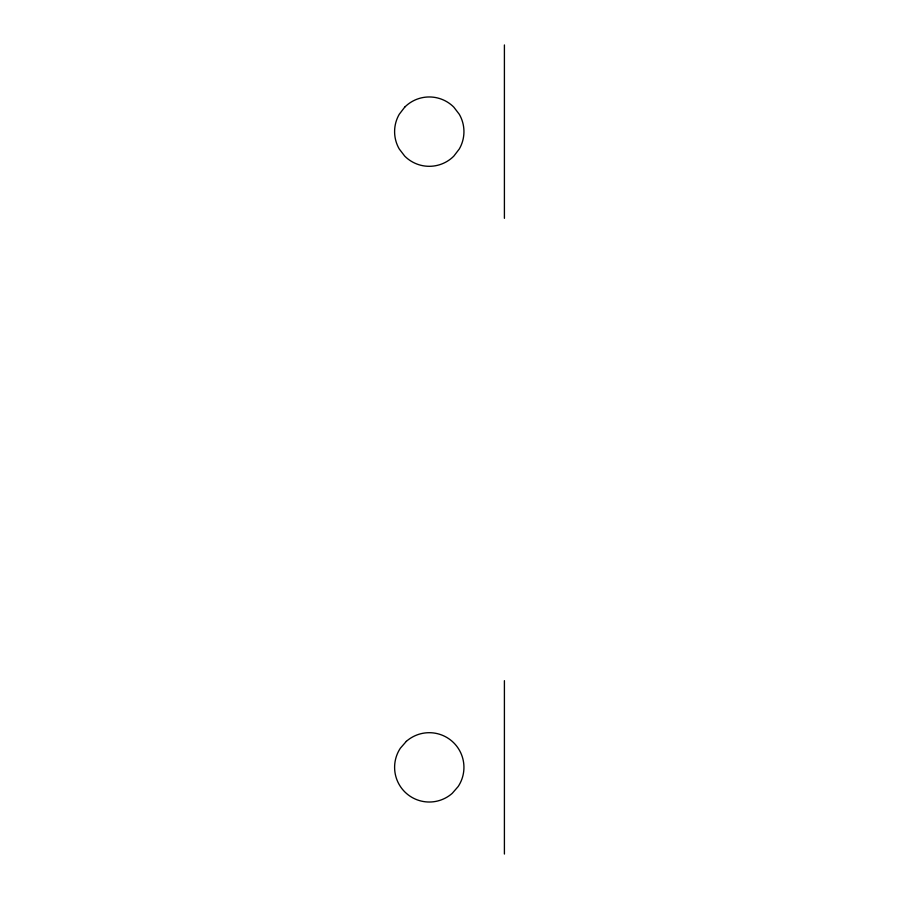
<?xml version="1.0" encoding="UTF-8"?>
<svg xmlns="http://www.w3.org/2000/svg" width="899" height="899" viewBox="0 0 899 899"><rect width="100%" height="100%" fill="white"/><g stroke="black" fill="none" stroke-linecap="round" stroke-linejoin="round"><path stroke-width="1.35" d="M504.406 44.95L504.406 218.333M504.406 680.667L504.406 854.05M404.752 107.116L399.246 114.297A34.679 34.679 0 0 0 399.246 148.976L404.752 156.156A34.679 34.679 0 0 0 453.793 156.156L459.299 148.976A34.679 34.679 0 0 0 459.299 114.297L453.793 107.116A34.679 34.679 0 0 0 404.752 107.116M406.326 741.36L400.381 748.182A34.679 34.679 0 0 0 452.219 793.356L458.164 786.535A34.679 34.679 0 0 0 406.326 741.36"/></g></svg>
